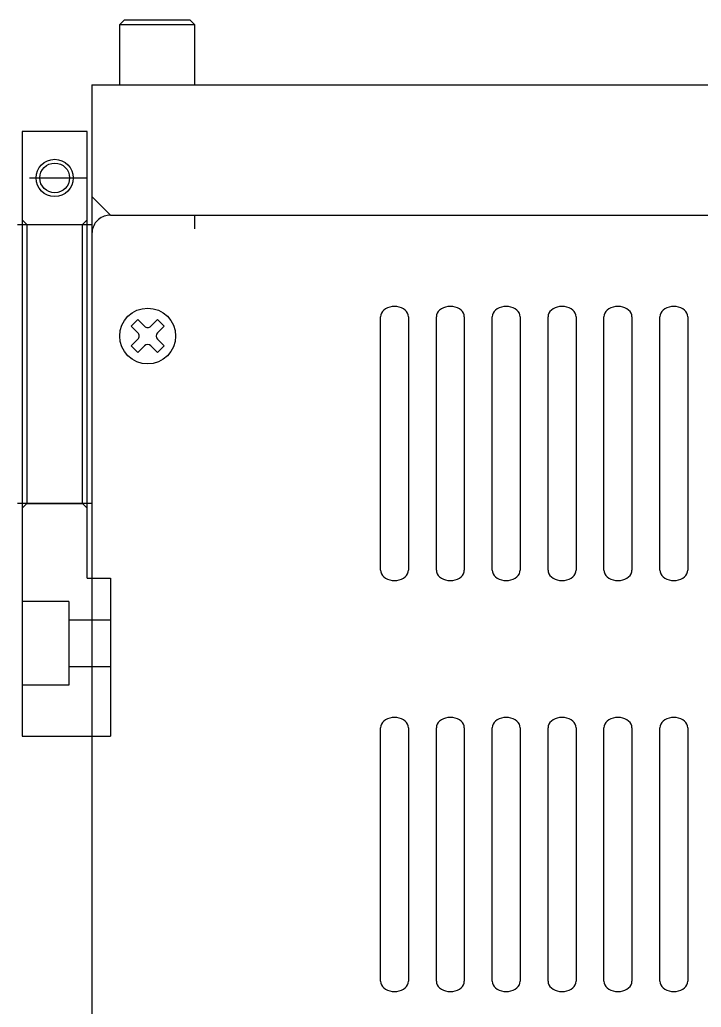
# Model space of a CAD drawing. Header units: millimetres. Extents: x 278 to 1021, y 252 to 691.
# Drawn here: x 542 to 615.2, y 326.2 to 432.3 of the extents above; entities that cross this region are included whole.
import ezdxf

# ---------------------------------------------------------------- set-up
doc = ezdxf.new("R2010")
doc.units = ezdxf.units.MM
doc.layers.get('0').update_dxf_attribs({"lineweight": 30})

# ---------------------------------------------------------------- blocks, each defined once
blk = doc.blocks.new('A$C08AF3280')
for p, q in [((265, 81.5), (265.5, 82)), ((265.5, 82), (272.5, 82)), ((272.5, 82), (273, 81.5)), ((265, 81.5), (273, 81.5)), ((265, 75), (265, 81.5)), ((273, 81.5), (273, 75)), ((262, 75), (512, 75)), ((262, 75), (262, -45)), ((261.5, 70), (254.5, 70)), ((254.5, 70), (254.5, 5)), ((261.5, 22), (261.5, 70)), ((255.3, 65), (261.5, 65)), ((264, 61), (262, 63)), ((255, 60), (254.5, 60.5)), ((261, 60), (261.5, 60.5)), ((262.7144, 60.5408), (262.5858, 60.425)), ((262.8528, 60.645), (262.7144, 60.5408)), ((263, 60.7371), (262.8528, 60.645)), ((263.1548, 60.8161), (263, 60.7371)), ((263.316, 60.8816), (263.1548, 60.8161)), ((263.4824, 60.9332), (263.316, 60.8816)), ((263.6527, 60.9702), (263.4824, 60.9332)), ((263.8257, 60.9925), (263.6527, 60.9702)), ((264, 61), (263.8257, 60.9925)), ((264, 61), (510, 61)), ((264, 61), (510, 61)), ((273, 61), (273, 59.5278)), ((254, 60), (262, 60)), ((255, 60), (255, 30)), ((255, 60), (261, 60)), ((261, 30), (261, 60)), ((262.0681, 59.545), (262.0304, 59.3779)), ((262.1206, 59.7083), (262.0681, 59.545)), ((262.1874, 59.8666), (262.1206, 59.7083)), ((262.2679, 60.0185), (262.1874, 59.8666)), ((262.3617, 60.163), (262.2679, 60.0185)), ((262.4679, 60.2988), (262.3617, 60.163)), ((262.5858, 60.425), (262.4679, 60.2988)), ((262.0076, 59.2081), (262, 59.037)), ((262, 59.037), (262, -43.0371)), ((262.0304, 59.3779), (262.0076, 59.2081)), ((293.75, 51.0372), (293.5358, 50.9269)), ((293.987, 51.1186), (293.75, 51.0372)), ((294.2395, 51.1684), (293.987, 51.1186)), ((294.5, 51.1852), (294.2395, 51.1684)), ((294.7605, 51.1684), (294.5, 51.1852)), ((295.013, 51.1186), (294.7605, 51.1684)), ((295.25, 51.0372), (295.013, 51.1186)), ((295.4642, 50.9269), (295.25, 51.0372)), ((299.75, 51.0372), (299.5358, 50.9269)), ((299.987, 51.1186), (299.75, 51.0372)), ((300.2395, 51.1684), (299.987, 51.1186)), ((300.5, 51.1852), (300.2395, 51.1684)), ((300.7605, 51.1684), (300.5, 51.1852)), ((301.013, 51.1186), (300.7605, 51.1684)), ((301.25, 51.0372), (301.013, 51.1186)), ((301.4642, 50.9269), (301.25, 51.0372)), ((305.75, 51.0372), (305.5358, 50.9269)), ((305.987, 51.1186), (305.75, 51.0372)), ((306.2395, 51.1684), (305.987, 51.1186)), ((306.5, 51.1852), (306.2395, 51.1684)), ((306.7605, 51.1684), (306.5, 51.1852)), ((307.013, 51.1186), (306.7605, 51.1684)), ((307.25, 51.0372), (307.013, 51.1186)), ((307.4642, 50.9269), (307.25, 51.0372)), ((311.75, 51.0372), (311.5358, 50.9269)), ((311.987, 51.1186), (311.75, 51.0372)), ((312.2395, 51.1684), (311.987, 51.1186)), ((312.5, 51.1852), (312.2395, 51.1684)), ((312.7605, 51.1684), (312.5, 51.1852)), ((313.013, 51.1186), (312.7605, 51.1684)), ((313.25, 51.0372), (313.013, 51.1186)), ((313.4642, 50.9269), (313.25, 51.0372)), ((317.75, 51.0372), (317.5358, 50.9269)), ((317.987, 51.1186), (317.75, 51.0372)), ((318.2395, 51.1684), (317.987, 51.1186)), ((318.5, 51.1852), (318.2395, 51.1684)), ((318.7605, 51.1684), (318.5, 51.1852)), ((319.013, 51.1186), (318.7605, 51.1684)), ((319.25, 51.0372), (319.013, 51.1186)), ((319.4642, 50.9269), (319.25, 51.0372)), ((323.75, 51.0372), (323.5358, 50.9269)), ((323.987, 51.1186), (323.75, 51.0372)), ((324.2395, 51.1684), (323.987, 51.1186)), ((324.5, 51.1852), (324.2395, 51.1684)), ((324.7605, 51.1684), (324.5, 51.1852)), ((325.013, 51.1186), (324.7605, 51.1684)), ((325.25, 51.0372), (325.013, 51.1186)), ((325.4642, 50.9269), (325.25, 51.0372)), ((293.0228, 50.2728), (293, 50.081)), ((293, 22.845), (293, 50.081)), ((293.0905, 50.4587), (293.0228, 50.2728)), ((293.201, 50.6331), (293.0905, 50.4587)), ((293.3509, 50.7908), (293.201, 50.6331)), ((293.5358, 50.9269), (293.3509, 50.7908)), ((295.6491, 50.7908), (295.4642, 50.9269)), ((295.799, 50.6331), (295.6491, 50.7908)), ((295.9095, 50.4587), (295.799, 50.6331)), ((295.9772, 50.2728), (295.9095, 50.4587)), ((296, 50.081), (295.9772, 50.2728)), ((296, 50.081), (296, 22.845)), ((299.0228, 50.2728), (299, 50.081)), ((299, 22.845), (299, 50.081)), ((299.0905, 50.4587), (299.0228, 50.2728)), ((299.201, 50.6331), (299.0905, 50.4587)), ((299.3509, 50.7908), (299.201, 50.6331)), ((299.5358, 50.9269), (299.3509, 50.7908)), ((301.6491, 50.7908), (301.4642, 50.9269)), ((301.799, 50.6331), (301.6491, 50.7908)), ((301.9095, 50.4587), (301.799, 50.6331)), ((301.9772, 50.2728), (301.9095, 50.4587)), ((302, 50.081), (301.9772, 50.2728)), ((302, 50.081), (302, 22.845)), ((305.0228, 50.2728), (305, 50.081)), ((305, 22.845), (305, 50.081)), ((305.0905, 50.4587), (305.0228, 50.2728)), ((305.201, 50.6331), (305.0905, 50.4587)), ((305.3509, 50.7908), (305.201, 50.6331)), ((305.5358, 50.9269), (305.3509, 50.7908)), ((307.6491, 50.7908), (307.4642, 50.9269)), ((307.799, 50.6331), (307.6491, 50.7908)), ((307.9095, 50.4587), (307.799, 50.6331)), ((307.9772, 50.2728), (307.9095, 50.4587)), ((308, 50.081), (307.9772, 50.2728)), ((308, 50.081), (308, 22.845)), ((311.0228, 50.2728), (311, 50.081)), ((311, 22.845), (311, 50.081)), ((311.0905, 50.4587), (311.0228, 50.2728)), ((311.201, 50.6331), (311.0905, 50.4587)), ((311.3509, 50.7908), (311.201, 50.6331)), ((311.5358, 50.9269), (311.3509, 50.7908)), ((313.6491, 50.7908), (313.4642, 50.9269)), ((313.799, 50.6331), (313.6491, 50.7908)), ((313.9095, 50.4587), (313.799, 50.6331)), ((313.9772, 50.2728), (313.9095, 50.4587)), ((314, 50.081), (313.9772, 50.2728)), ((314, 50.081), (314, 22.845)), ((317.0228, 50.2728), (317, 50.081)), ((317, 22.845), (317, 50.081)), ((317.0905, 50.4587), (317.0228, 50.2728)), ((317.201, 50.6331), (317.0905, 50.4587)), ((317.3509, 50.7908), (317.201, 50.6331)), ((317.5358, 50.9269), (317.3509, 50.7908)), ((319.6491, 50.7908), (319.4642, 50.9269)), ((319.799, 50.6331), (319.6491, 50.7908)), ((319.9095, 50.4587), (319.799, 50.6331)), ((319.9772, 50.2728), (319.9095, 50.4587)), ((320, 50.081), (319.9772, 50.2728)), ((320, 50.081), (320, 22.845)), ((323.0228, 50.2728), (323, 50.081)), ((323, 22.845), (323, 50.081)), ((323.0905, 50.4587), (323.0228, 50.2728)), ((323.201, 50.6331), (323.0905, 50.4587)), ((323.3509, 50.7908), (323.201, 50.6331)), ((323.5358, 50.9269), (323.3509, 50.7908)), ((325.6491, 50.7908), (325.4642, 50.9269)), ((325.799, 50.6331), (325.6491, 50.7908)), ((325.9095, 50.4587), (325.799, 50.6331)), ((325.9772, 50.2728), (325.9095, 50.4587)), ((326, 50.081), (325.9772, 50.2728)), ((326, 50.081), (326, 22.845)), ((266.2209, 49.0721), (266.928, 49.7792)), ((266.928, 48.365), (266.2209, 49.0721)), ((266.928, 49.7792), (267.6351, 49.0721)), ((269.0493, 49.7791), (268.3422, 49.072)), ((269.7564, 49.072), (269.0493, 49.7791)), ((269.0493, 48.3649), (269.7564, 49.072)), ((266.928, 47.6578), (266.2209, 46.9507)), ((266.2209, 46.9507), (266.928, 46.2436)), ((266.928, 46.2436), (267.6351, 46.9507)), ((268.3422, 46.9508), (269.0493, 46.2437)), ((269.7564, 46.9508), (269.0493, 47.6579)), ((269.0493, 46.2437), (269.7564, 46.9508)), ((262, 30), (254, 30)), ((255, 30), (254.5, 29.5)), ((255, 30), (261, 30)), ((261, 30), (261.5, 29.5)), ((293, 22.845), (293.0228, 22.6532)), ((293.0228, 22.6532), (293.0905, 22.4673)), ((293.0905, 22.4673), (293.201, 22.2929)), ((293.201, 22.2929), (293.3509, 22.1352)), ((295.6491, 22.1352), (295.799, 22.2929)), ((295.799, 22.2929), (295.9095, 22.4673)), ((295.9095, 22.4673), (295.9772, 22.6532)), ((295.9772, 22.6532), (296, 22.845)), ((299, 22.845), (299.0228, 22.6532)), ((299.0228, 22.6532), (299.0905, 22.4673)), ((299.0905, 22.4673), (299.201, 22.2929)), ((299.201, 22.2929), (299.3509, 22.1352)), ((301.6491, 22.1352), (301.799, 22.2929)), ((301.799, 22.2929), (301.9095, 22.4673)), ((301.9095, 22.4673), (301.9772, 22.6532)), ((301.9772, 22.6532), (302, 22.845)), ((305, 22.845), (305.0228, 22.6532)), ((305.0228, 22.6532), (305.0905, 22.4673)), ((305.0905, 22.4673), (305.201, 22.2929)), ((305.201, 22.2929), (305.3509, 22.1352)), ((307.6491, 22.1352), (307.799, 22.2929)), ((307.799, 22.2929), (307.9095, 22.4673)), ((307.9095, 22.4673), (307.9772, 22.6532)), ((307.9772, 22.6532), (308, 22.845)), ((311, 22.845), (311.0228, 22.6532)), ((311.0228, 22.6532), (311.0905, 22.4673)), ((311.0905, 22.4673), (311.201, 22.2929)), ((311.201, 22.2929), (311.3509, 22.1352)), ((313.6491, 22.1352), (313.799, 22.2929)), ((313.799, 22.2929), (313.9095, 22.4673)), ((313.9095, 22.4673), (313.9772, 22.6532)), ((313.9772, 22.6532), (314, 22.845)), ((317, 22.845), (317.0228, 22.6532)), ((317.0228, 22.6532), (317.0905, 22.4673)), ((317.0905, 22.4673), (317.201, 22.2929)), ((317.201, 22.2929), (317.3509, 22.1352)), ((319.6491, 22.1352), (319.799, 22.2929)), ((319.799, 22.2929), (319.9095, 22.4673)), ((319.9095, 22.4673), (319.9772, 22.6532)), ((319.9772, 22.6532), (320, 22.845)), ((323, 22.845), (323.0228, 22.6532)), ((323.0228, 22.6532), (323.0905, 22.4673)), ((323.0905, 22.4673), (323.201, 22.2929)), ((323.201, 22.2929), (323.3509, 22.1352)), ((325.6491, 22.1352), (325.799, 22.2929)), ((325.799, 22.2929), (325.9095, 22.4673)), ((325.9095, 22.4673), (325.9772, 22.6532)), ((325.9772, 22.6532), (326, 22.845)), ((261.5, 22), (264, 22)), ((264, 22), (264, 5)), ((293.3509, 22.1352), (293.5358, 21.9991)), ((293.5358, 21.9991), (293.75, 21.8888)), ((293.75, 21.8888), (293.987, 21.8074)), ((293.987, 21.8074), (294.2395, 21.7576)), ((294.2395, 21.7576), (294.5, 21.7408)), ((294.5, 21.7408), (294.7605, 21.7576)), ((294.7605, 21.7576), (295.013, 21.8074)), ((295.013, 21.8074), (295.25, 21.8888)), ((295.25, 21.8888), (295.4642, 21.9991)), ((295.4642, 21.9991), (295.6491, 22.1352)), ((299.3509, 22.1352), (299.5358, 21.9991)), ((299.5358, 21.9991), (299.75, 21.8888)), ((299.75, 21.8888), (299.987, 21.8074)), ((299.987, 21.8074), (300.2395, 21.7576)), ((300.2395, 21.7576), (300.5, 21.7408)), ((300.5, 21.7408), (300.7605, 21.7576)), ((300.7605, 21.7576), (301.013, 21.8074)), ((301.013, 21.8074), (301.25, 21.8888)), ((301.25, 21.8888), (301.4642, 21.9991)), ((301.4642, 21.9991), (301.6491, 22.1352)), ((305.3509, 22.1352), (305.5358, 21.9991)), ((305.5358, 21.9991), (305.75, 21.8888)), ((305.75, 21.8888), (305.987, 21.8074)), ((305.987, 21.8074), (306.2395, 21.7576)), ((306.2395, 21.7576), (306.5, 21.7408)), ((306.5, 21.7408), (306.7605, 21.7576)), ((306.7605, 21.7576), (307.013, 21.8074)), ((307.013, 21.8074), (307.25, 21.8888)), ((307.25, 21.8888), (307.4642, 21.9991)), ((307.4642, 21.9991), (307.6491, 22.1352)), ((311.3509, 22.1352), (311.5358, 21.9991)), ((311.5358, 21.9991), (311.75, 21.8888)), ((311.75, 21.8888), (311.987, 21.8074)), ((311.987, 21.8074), (312.2395, 21.7576)), ((312.2395, 21.7576), (312.5, 21.7408)), ((312.5, 21.7408), (312.7605, 21.7576)), ((312.7605, 21.7576), (313.013, 21.8074)), ((313.013, 21.8074), (313.25, 21.8888)), ((313.25, 21.8888), (313.4642, 21.9991)), ((313.4642, 21.9991), (313.6491, 22.1352)), ((317.3509, 22.1352), (317.5358, 21.9991)), ((317.5358, 21.9991), (317.75, 21.8888)), ((317.75, 21.8888), (317.987, 21.8074)), ((317.987, 21.8074), (318.2395, 21.7576)), ((318.2395, 21.7576), (318.5, 21.7408)), ((318.5, 21.7408), (318.7605, 21.7576)), ((318.7605, 21.7576), (319.013, 21.8074)), ((319.013, 21.8074), (319.25, 21.8888)), ((319.25, 21.8888), (319.4642, 21.9991)), ((319.4642, 21.9991), (319.6491, 22.1352)), ((323.3509, 22.1352), (323.5358, 21.9991)), ((323.5358, 21.9991), (323.75, 21.8888)), ((323.75, 21.8888), (323.987, 21.8074)), ((323.987, 21.8074), (324.2395, 21.7576)), ((324.2395, 21.7576), (324.5, 21.7408)), ((324.5, 21.7408), (324.7605, 21.7576)), ((324.7605, 21.7576), (325.013, 21.8074)), ((325.013, 21.8074), (325.25, 21.8888)), ((325.25, 21.8888), (325.4642, 21.9991)), ((325.4642, 21.9991), (325.6491, 22.1352)), ((259.5, 19.5), (254.5, 19.5)), ((259.5, 19.5), (259.5, 10.5)), ((259.5, 17.5), (264, 17.5)), ((259.5, 12.5), (264, 12.5)), ((259.5, 10.5), (254.5, 10.5)), ((293.201, 6.4664), (293.0905, 6.292)), ((293.3509, 6.6241), (293.201, 6.4664)), ((293.5358, 6.7602), (293.3509, 6.6241)), ((293.75, 6.8705), (293.5358, 6.7602)), ((293.987, 6.9519), (293.75, 6.8705)), ((294.2395, 7.0017), (293.987, 6.9519)), ((294.5, 7.0185), (294.2395, 7.0017)), ((294.7605, 7.0017), (294.5, 7.0185)), ((295.013, 6.9519), (294.7605, 7.0017)), ((295.25, 6.8705), (295.013, 6.9519)), ((295.4642, 6.7602), (295.25, 6.8705)), ((295.6491, 6.6241), (295.4642, 6.7602)), ((295.799, 6.4664), (295.6491, 6.6241)), ((295.9095, 6.292), (295.799, 6.4664)), ((299.201, 6.4664), (299.0905, 6.292)), ((299.3509, 6.6241), (299.201, 6.4664)), ((299.5358, 6.7602), (299.3509, 6.6241)), ((299.75, 6.8705), (299.5358, 6.7602)), ((299.987, 6.9519), (299.75, 6.8705)), ((300.2395, 7.0017), (299.987, 6.9519)), ((300.5, 7.0185), (300.2395, 7.0017)), ((300.7605, 7.0017), (300.5, 7.0185)), ((301.013, 6.9519), (300.7605, 7.0017)), ((301.25, 6.8705), (301.013, 6.9519)), ((301.4642, 6.7602), (301.25, 6.8705)), ((301.6491, 6.6241), (301.4642, 6.7602)), ((301.799, 6.4664), (301.6491, 6.6241)), ((301.9095, 6.292), (301.799, 6.4664)), ((305.201, 6.4664), (305.0905, 6.292)), ((305.3509, 6.6241), (305.201, 6.4664)), ((305.5358, 6.7602), (305.3509, 6.6241)), ((305.75, 6.8705), (305.5358, 6.7602)), ((305.987, 6.9519), (305.75, 6.8705)), ((306.2395, 7.0017), (305.987, 6.9519)), ((306.5, 7.0185), (306.2395, 7.0017)), ((306.7605, 7.0017), (306.5, 7.0185)), ((307.013, 6.9519), (306.7605, 7.0017)), ((307.25, 6.8705), (307.013, 6.9519)), ((307.4642, 6.7602), (307.25, 6.8705)), ((307.6491, 6.6241), (307.4642, 6.7602)), ((307.799, 6.4664), (307.6491, 6.6241)), ((307.9095, 6.292), (307.799, 6.4664)), ((311.201, 6.4664), (311.0905, 6.292)), ((311.3509, 6.6241), (311.201, 6.4664)), ((311.5358, 6.7602), (311.3509, 6.6241)), ((311.75, 6.8705), (311.5358, 6.7602)), ((311.987, 6.9519), (311.75, 6.8705)), ((312.2395, 7.0017), (311.987, 6.9519)), ((312.5, 7.0185), (312.2395, 7.0017)), ((312.7605, 7.0017), (312.5, 7.0185)), ((313.013, 6.9519), (312.7605, 7.0017)), ((313.25, 6.8705), (313.013, 6.9519)), ((313.4642, 6.7602), (313.25, 6.8705)), ((313.6491, 6.6241), (313.4642, 6.7602)), ((313.799, 6.4664), (313.6491, 6.6241)), ((313.9095, 6.292), (313.799, 6.4664)), ((317.201, 6.4664), (317.0905, 6.292)), ((317.3509, 6.6241), (317.201, 6.4664)), ((317.5358, 6.7602), (317.3509, 6.6241)), ((317.75, 6.8705), (317.5358, 6.7602)), ((317.987, 6.9519), (317.75, 6.8705)), ((318.2395, 7.0017), (317.987, 6.9519)), ((318.5, 7.0185), (318.2395, 7.0017)), ((318.7605, 7.0017), (318.5, 7.0185)), ((319.013, 6.9519), (318.7605, 7.0017)), ((319.25, 6.8705), (319.013, 6.9519)), ((319.4642, 6.7602), (319.25, 6.8705)), ((319.6491, 6.6241), (319.4642, 6.7602)), ((319.799, 6.4664), (319.6491, 6.6241)), ((319.9095, 6.292), (319.799, 6.4664)), ((323.201, 6.4664), (323.0905, 6.292)), ((323.3509, 6.6241), (323.201, 6.4664)), ((323.5358, 6.7602), (323.3509, 6.6241)), ((323.75, 6.8705), (323.5358, 6.7602)), ((323.987, 6.9519), (323.75, 6.8705)), ((324.2395, 7.0017), (323.987, 6.9519)), ((324.5, 7.0185), (324.2395, 7.0017)), ((324.7605, 7.0017), (324.5, 7.0185)), ((325.013, 6.9519), (324.7605, 7.0017)), ((325.25, 6.8705), (325.013, 6.9519)), ((325.4642, 6.7602), (325.25, 6.8705)), ((325.6491, 6.6241), (325.4642, 6.7602)), ((325.799, 6.4664), (325.6491, 6.6241)), ((325.9095, 6.292), (325.799, 6.4664)), ((293.0228, 6.1061), (293, 5.9143)), ((293, -21.3217), (293, 5.9143)), ((293.0905, 6.292), (293.0228, 6.1061)), ((295.9772, 6.1061), (295.9095, 6.292)), ((296, 5.9143), (295.9772, 6.1061)), ((296, 5.9143), (296, -21.3217)), ((299.0228, 6.1061), (299, 5.9143)), ((299, -21.3217), (299, 5.9143)), ((299.0905, 6.292), (299.0228, 6.1061)), ((301.9772, 6.1061), (301.9095, 6.292)), ((302, 5.9143), (301.9772, 6.1061)), ((302, 5.9143), (302, -21.3217)), ((305.0228, 6.1061), (305, 5.9143)), ((305, -21.3217), (305, 5.9143)), ((305.0905, 6.292), (305.0228, 6.1061)), ((307.9772, 6.1061), (307.9095, 6.292)), ((308, 5.9143), (307.9772, 6.1061)), ((308, 5.9143), (308, -21.3217)), ((311.0228, 6.1061), (311, 5.9143)), ((311, -21.3217), (311, 5.9143)), ((311.0905, 6.292), (311.0228, 6.1061)), ((313.9772, 6.1061), (313.9095, 6.292)), ((314, 5.9143), (313.9772, 6.1061)), ((314, 5.9143), (314, -21.3217)), ((317.0228, 6.1061), (317, 5.9143)), ((317, -21.3217), (317, 5.9143)), ((317.0905, 6.292), (317.0228, 6.1061)), ((319.9772, 6.1061), (319.9095, 6.292)), ((320, 5.9143), (319.9772, 6.1061)), ((320, 5.9143), (320, -21.3217)), ((323.0228, 6.1061), (323, 5.9143)), ((323, -21.3217), (323, 5.9143)), ((323.0905, 6.292), (323.0228, 6.1061)), ((325.9772, 6.1061), (325.9095, 6.292)), ((326, 5.9143), (325.9772, 6.1061)), ((326, 5.9143), (326, -21.3217)), ((254.5, 5), (262, 5)), ((262, 5), (264, 5)), ((293, -21.3217), (293.0228, -21.5135)), ((293.0228, -21.5135), (293.0905, -21.6994)), ((293.0905, -21.6994), (293.201, -21.8738)), ((293.201, -21.8738), (293.3509, -22.0315)), ((293.3509, -22.0315), (293.5358, -22.1676)), ((293.5358, -22.1676), (293.75, -22.2779)), ((293.75, -22.2779), (293.987, -22.3593)), ((295.013, -22.3593), (295.25, -22.2779)), ((295.25, -22.2779), (295.4642, -22.1676)), ((295.4642, -22.1676), (295.6491, -22.0315)), ((295.6491, -22.0315), (295.799, -21.8738)), ((295.799, -21.8738), (295.9095, -21.6994)), ((295.9095, -21.6994), (295.9772, -21.5135)), ((295.9772, -21.5135), (296, -21.3217)), ((299, -21.3217), (299.0228, -21.5135)), ((299.0228, -21.5135), (299.0905, -21.6994)), ((299.0905, -21.6994), (299.201, -21.8738)), ((299.201, -21.8738), (299.3509, -22.0315)), ((299.3509, -22.0315), (299.5358, -22.1676)), ((299.5358, -22.1676), (299.75, -22.2779)), ((299.75, -22.2779), (299.987, -22.3593)), ((301.013, -22.3593), (301.25, -22.2779)), ((301.25, -22.2779), (301.4642, -22.1676)), ((301.4642, -22.1676), (301.6491, -22.0315)), ((301.6491, -22.0315), (301.799, -21.8738)), ((301.799, -21.8738), (301.9095, -21.6994)), ((301.9095, -21.6994), (301.9772, -21.5135)), ((301.9772, -21.5135), (302, -21.3217)), ((305, -21.3217), (305.0228, -21.5135)), ((305.0228, -21.5135), (305.0905, -21.6994)), ((305.0905, -21.6994), (305.201, -21.8738)), ((305.201, -21.8738), (305.3509, -22.0315)), ((305.3509, -22.0315), (305.5358, -22.1676)), ((305.5358, -22.1676), (305.75, -22.2779)), ((305.75, -22.2779), (305.987, -22.3593)), ((307.013, -22.3593), (307.25, -22.2779)), ((307.25, -22.2779), (307.4642, -22.1676)), ((307.4642, -22.1676), (307.6491, -22.0315)), ((307.6491, -22.0315), (307.799, -21.8738)), ((307.799, -21.8738), (307.9095, -21.6994)), ((307.9095, -21.6994), (307.9772, -21.5135)), ((307.9772, -21.5135), (308, -21.3217)), ((311, -21.3217), (311.0228, -21.5135)), ((311.0228, -21.5135), (311.0905, -21.6994)), ((311.0905, -21.6994), (311.201, -21.8738)), ((311.201, -21.8738), (311.3509, -22.0315)), ((311.3509, -22.0315), (311.5358, -22.1676)), ((311.5358, -22.1676), (311.75, -22.2779)), ((311.75, -22.2779), (311.987, -22.3593)), ((313.013, -22.3593), (313.25, -22.2779)), ((313.25, -22.2779), (313.4642, -22.1676)), ((313.4642, -22.1676), (313.6491, -22.0315)), ((313.6491, -22.0315), (313.799, -21.8738)), ((313.799, -21.8738), (313.9095, -21.6994)), ((313.9095, -21.6994), (313.9772, -21.5135)), ((313.9772, -21.5135), (314, -21.3217)), ((317, -21.3217), (317.0228, -21.5135)), ((317.0228, -21.5135), (317.0905, -21.6994)), ((317.0905, -21.6994), (317.201, -21.8738)), ((317.201, -21.8738), (317.3509, -22.0315)), ((317.3509, -22.0315), (317.5358, -22.1676)), ((317.5358, -22.1676), (317.75, -22.2779)), ((317.75, -22.2779), (317.987, -22.3593)), ((319.013, -22.3593), (319.25, -22.2779)), ((319.25, -22.2779), (319.4642, -22.1676)), ((319.4642, -22.1676), (319.6491, -22.0315)), ((319.6491, -22.0315), (319.799, -21.8738)), ((319.799, -21.8738), (319.9095, -21.6994)), ((319.9095, -21.6994), (319.9772, -21.5135)), ((319.9772, -21.5135), (320, -21.3217)), ((323, -21.3217), (323.0228, -21.5135)), ((323.0228, -21.5135), (323.0905, -21.6994)), ((323.0905, -21.6994), (323.201, -21.8738)), ((323.201, -21.8738), (323.3509, -22.0315)), ((323.3509, -22.0315), (323.5358, -22.1676)), ((323.5358, -22.1676), (323.75, -22.2779)), ((323.75, -22.2779), (323.987, -22.3593)), ((325.013, -22.3593), (325.25, -22.2779)), ((325.25, -22.2779), (325.4642, -22.1676)), ((325.4642, -22.1676), (325.6491, -22.0315)), ((325.6491, -22.0315), (325.799, -21.8738)), ((325.799, -21.8738), (325.9095, -21.6994)), ((325.9095, -21.6994), (325.9772, -21.5135)), ((325.9772, -21.5135), (326, -21.3217)), ((293.987, -22.3593), (294.2395, -22.4091)), ((294.2395, -22.4091), (294.5, -22.4259)), ((294.5, -22.4259), (294.7605, -22.4091)), ((294.7605, -22.4091), (295.013, -22.3593)), ((299.987, -22.3593), (300.2395, -22.4091)), ((300.2395, -22.4091), (300.5, -22.4259)), ((300.5, -22.4259), (300.7605, -22.4091)), ((300.7605, -22.4091), (301.013, -22.3593)), ((305.987, -22.3593), (306.2395, -22.4091)), ((306.2395, -22.4091), (306.5, -22.4259)), ((306.5, -22.4259), (306.7605, -22.4091)), ((306.7605, -22.4091), (307.013, -22.3593)), ((311.987, -22.3593), (312.2395, -22.4091)), ((312.2395, -22.4091), (312.5, -22.4259)), ((312.5, -22.4259), (312.7605, -22.4091)), ((312.7605, -22.4091), (313.013, -22.3593)), ((317.987, -22.3593), (318.2395, -22.4091)), ((318.2395, -22.4091), (318.5, -22.4259)), ((318.5, -22.4259), (318.7605, -22.4091)), ((318.7605, -22.4091), (319.013, -22.3593)), ((323.987, -22.3593), (324.2395, -22.4091)), ((324.2395, -22.4091), (324.5, -22.4259)), ((324.5, -22.4259), (324.7605, -22.4091)), ((324.7605, -22.4091), (325.013, -22.3593))]:
    blk.add_line(p, q)
for centre, radius in [((258, 65), 2), ((258, 65), 1.6), ((267.9886, 48.0114), 3)]:
    blk.add_circle(centre, radius)
for centre, start, end in [((267.9886, 49.4256), 225, 315), ((266.5744, 48.0114), 0, 45), ((266.5744, 48.0114), 315, 0), ((269.4028, 48.0114), 135, 225), ((267.9886, 46.5972), 45, 135)]:
    blk.add_arc(centre, 0.5, start, end)

msp = doc.modelspace()

# ---------------------------------------------------------------- block references
msp.add_blockref('A$C08AF3280', (287.76, 350.34))

doc.saveas('drawing.dxf')
